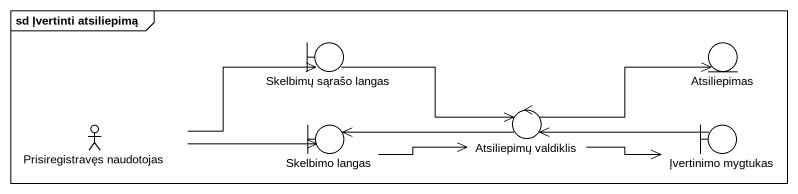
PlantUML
@startuml
mainframe sd Įvertinti atsiliepimą
boundary "Skelbimų sąrašo langas" as Skelbimų_sąrašo_langas
entity Atsiliepimas
actor "Prisiregistravęs naudotojas" as Prisiregistravęs_naudotojas
boundary "Skelbimo langas" as Skelbimo_langas
control "Atsiliepimų valdiklis" as Atsiliepimų_valdiklis
boundary "Įvertinimo mygtukas" as Įvertinimo_mygtukas
Skelbimų_sąrašo_langas -right-> Atsiliepimų_valdiklis
Prisiregistravęs_naudotojas -right-> Skelbimų_sąrašo_langas
Prisiregistravęs_naudotojas -right-> Skelbimo_langas
Skelbimo_langas -right-> Atsiliepimų_valdiklis
Atsiliepimų_valdiklis -right-> Atsiliepimas
Atsiliepimų_valdiklis -left-> Skelbimo_langas
Atsiliepimų_valdiklis -right-> Įvertinimo_mygtukas
Įvertinimo_mygtukas -left-> Atsiliepimų_valdiklis
@enduml
